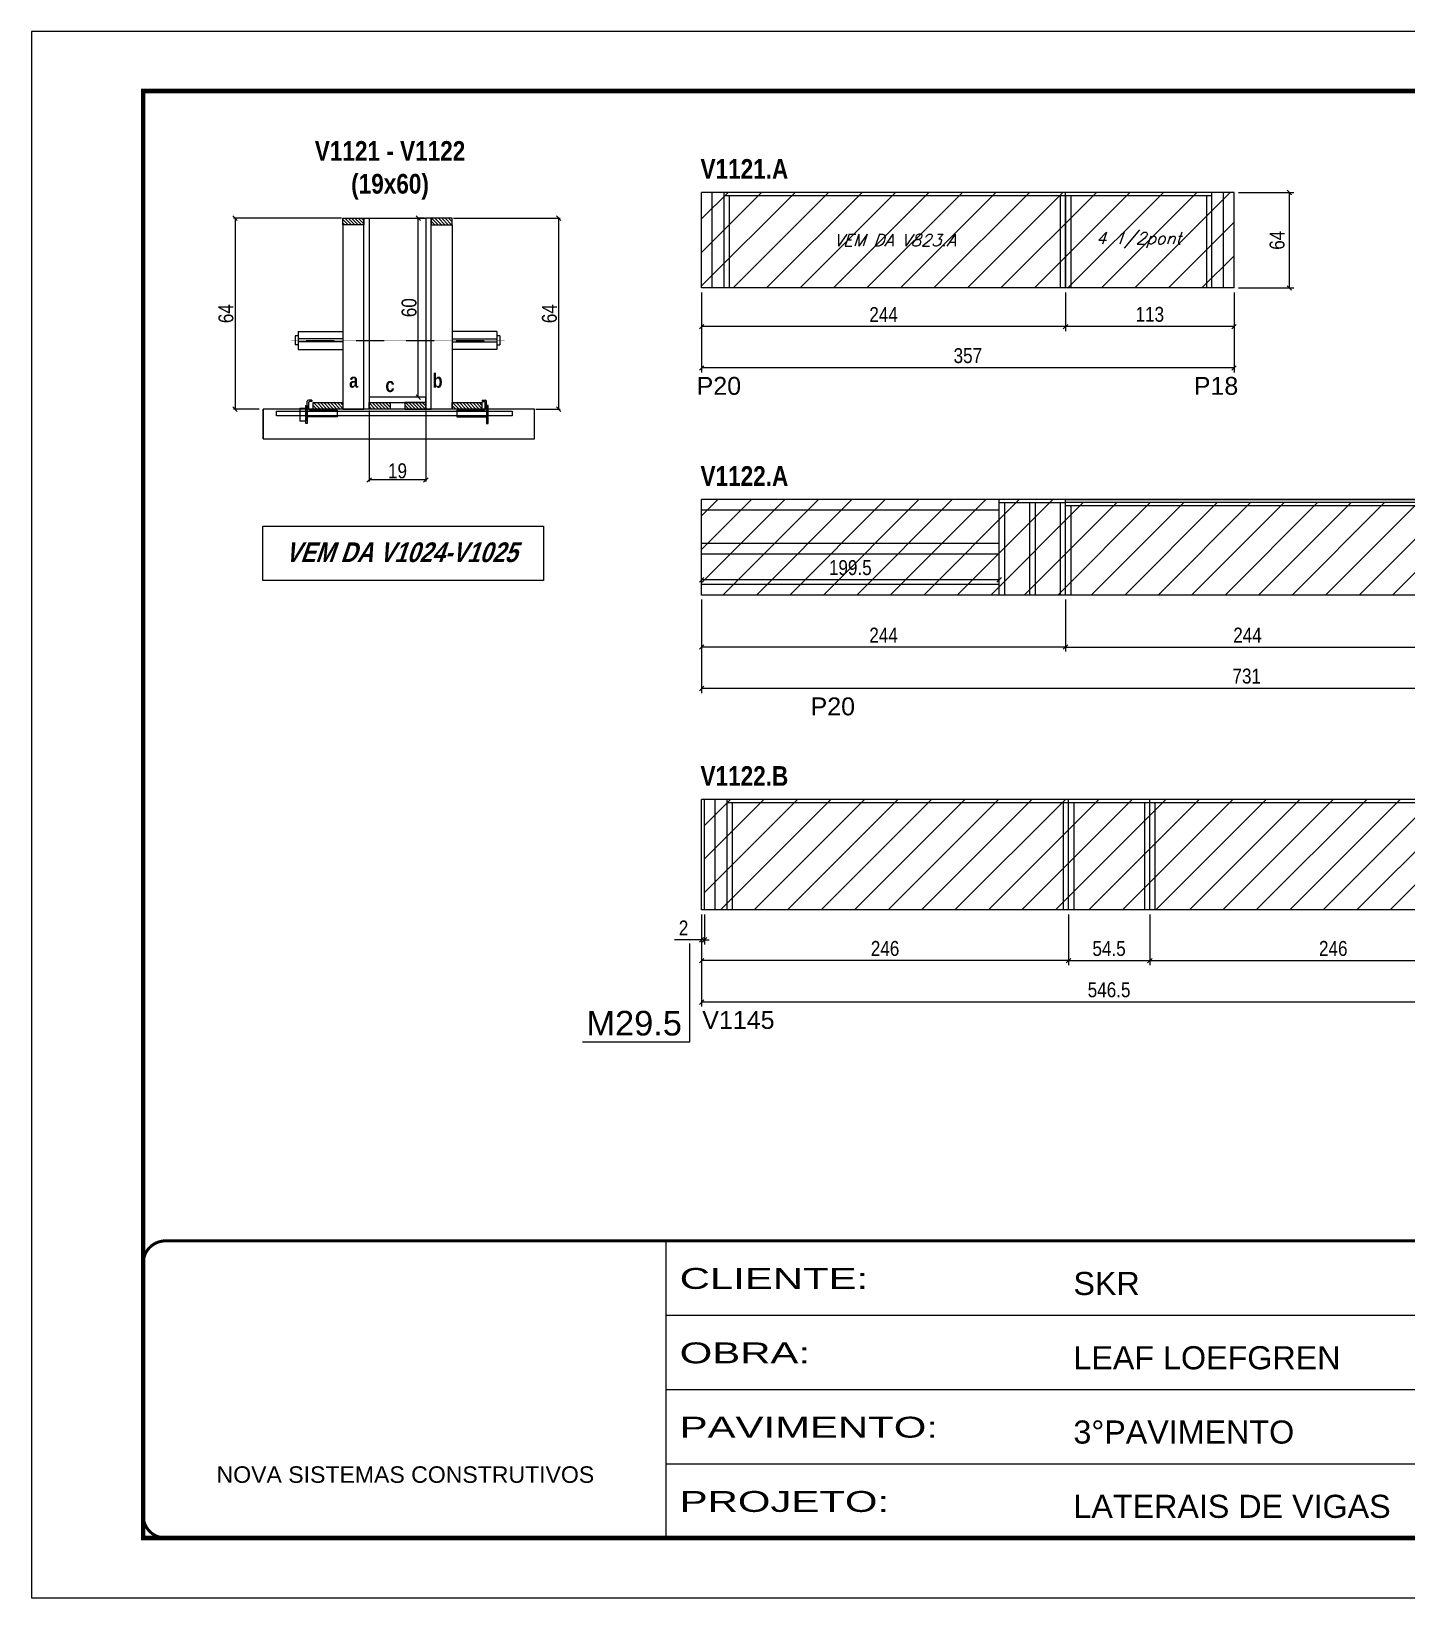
# Model space of a CAD drawing. Extents: x 3309 to 9563, y -2522 to 14608.
# Drawn here: x 6493 to 7415, y 8964 to 10014 of the extents above; entities that cross this region are included whole.
import ezdxf

# ---------------------------------------------------------------- set-up
doc = ezdxf.new("R2010")
doc.units = 0
for name, pattern in [('CONTINUO', [0]), ('DASHED', [0.75, 0.5, -0.25]), ('HIDDEN', [0.375, 0.25, -0.125])]:
    doc.linetypes.add(name, pattern=pattern)
for name, color, linetype in [('5', 5, 'Continuous'), ('barrote', 251, 'Continuous'), ('COTA', 241, 'Continuous'), ('detalhes', 4, 'Continuous'), ('NOMENCLATURA', 7, 'Continuous'), ('Painéis', 200, 'Continuous'), ('presilha', 1, 'Continuous'), ('SARR_2.2x10', 60, 'Continuous'), ('SARR_2.2x7', 40, 'Continuous'), ('SARR_3.5x7', 81, 'Continuous'), ('TENSOR', 3, 'Continuous'), ('texto', 7, 'Continuous')]:
    doc.layers.add(name, color=color, linetype=linetype)
for name, color, linetype, lineweight in [('CONCRETO', 251, 'Continuous', 25), ('Folhas', 255, 'Continuous', 9), ('Hachura', 251, 'Continuous', 9), ('SARRAFO DE PRESSAO', 251, 'DASHED', 9), ('SCO-___-LAJ', 2, 'Continuous', 0)]:
    doc.layers.add(name, color=color, linetype=linetype, lineweight=lineweight)
doc.styles.add('ARIAL', font='arial.ttf')
doc.styles.add('COTA TECNICA', font='techl___.ttf', dxfattribs={"height": 10})
doc.styles.add('COTA TECNICA 2X', font='techl___.ttf', dxfattribs={"height": 10})
doc.styles.add('Romans', font='romans.shx')
doc.styles.get("Standard").update_dxf_attribs({"font": 'arial.ttf'})
doc.styles.add('TECNICA', font='techb___.ttf', dxfattribs={"height": 10})
doc.styles.add('Tecnologia', font='')
doc.styles.get('Tecnologia').set_extended_font_data('Forgotten Futurist')
doc.dimstyles.new('PAINEL', dxfattribs={"dimtxt": 10, "dimasz": 3, "dimexe": 3, "dimexo": 3, "dimgap": 3, "dimtad": 1, "dimdec": 1, "dimzin": 12, "dimdsep": 46, "dimtxsty": 'COTA TECNICA', "dimblk1": 'OBLIQUE', "dimblk2": 'OBLIQUE', "dimsah": 1, "dimcen": 0.9, "dimclrd": 4, "dimclre": 4, "dimclrt": 240, "dimadec": 1, "dimazin": 3, "dimtfac": 1, "dimtdec": 1, "dimtmove": 0, "dimatfit": 3, "dimfxl": 1, "dimtolj": 1, "dimtzin": 12, "dimarcsym": 0})
doc.dimstyles.new('SECAO', dxfattribs={"dimscale": 0.333333, "dimtxt": 5, "dimasz": 9, "dimexe": 3, "dimexo": 3, "dimgap": 3, "dimtad": 1, "dimdec": 1, "dimlfac": 0.5, "dimzin": 12, "dimdsep": 46, "dimtxsty": 'COTA TECNICA 2X', "dimblk1": 'OBLIQUE', "dimblk2": 'OBLIQUE', "dimsah": 1, "dimcen": 0.9, "dimclrd": 4, "dimclre": 4, "dimclrt": 240, "dimadec": 1, "dimazin": 3, "dimtfac": 1, "dimtdec": 1, "dimtmove": 0, "dimatfit": 3, "dimfxl": 1, "dimtolj": 1, "dimtzin": 12, "dimarcsym": 0})
pattern_1 = [(135, (39954.9267, -113751.8887), (-1.122532015, -1.122532015), [])]

# ---------------------------------------------------------------- blocks, each defined once
blk = doc.blocks.new('9999999999')
at = {"color": 30, "linetype": 'CONTINUO'}
for p, q in [((98564.6, 34230.2), (98564.6, 34429.4)), ((98564.6, 34379.6), (99584, 34379.6)), ((98564.6, 34329.8), (99488, 34329.8)), ((98564.6, 34280), (99488, 34280))]:
    blk.add_line(p, q, dxfattribs=at)
at = {"color": 30, "linetype": 'CONTINUO', "const_width": 2}
blk.add_lwpolyline([(99584, 34230.2), (99584, 34414.4, 0.414214), (99569, 34429.4), (98229, 34429.4, 0.414214), (98214, 34414.4), (98214, 34245.2, 0.414214), (98229, 34230.2), (99584, 34230.2)], format="xyb", dxfattribs=at)
at = {"layer": 'Folhas'}
blk.add_lwpolyline([(98139, 34190.2), (99624, 34190.2), (99624, 35240.2), (98139, 35240.2)], close=True, dxfattribs=at)
at = {"layer": 'Folhas', "color": 30, "const_width": 3}
blk.add_lwpolyline([(98214, 34230.2), (99584, 34230.2), (99584, 35200.2), (98214, 35200.2)], close=True, dxfattribs=at)
at = {"color": 7, "linetype": 'Continuous', "ltscale": 5, "style": 'ARIAL'}
for s, height, p in [('SKR', 15.48, (98837.7, 34393.1)), ('LEAF LOEFGREN', 15.483, (98837.7, 34343.3)), ('3°PAVIMENTO', 15.483, (98837.7, 34293.5)), ('NOVA SISTEMAS CONSTRUTIVOS', 11.059, (98263.2, 34267.2)), ('LATERAIS DE VIGAS', 15.483, (98837.7, 34243.7))]:
    blk.add_text(s, height=height, dxfattribs=at).set_placement(p)
at = {"layer": 'Folhas', "color": 7, "style": 'Tecnologia', "width": 1.5}
for s, p in [('CLIENTE:', (98573.7, 34397.2)), ('OBRA:', (98573.7, 34347.3)), ('PAVIMENTO:', (98573.7, 34297.5)), ('PROJETO:', (98573.7, 34247.7))]:
    blk.add_text(s, height=14, dxfattribs=at).set_placement(p)
blk = doc.blocks.new('_Oblique')
at = {"color": 0, "linetype": 'ByBlock', "lineweight": -2}
blk.add_line((-0.5, -0.5), (0.5, 0.5), dxfattribs=at)
blk = doc.blocks.new('*D617')
at = {"layer": 'COTA', "color": 4, "lineweight": -2, "transparency": 16777216}
for p, q in [((6719.4, 9759.3), (6719.4, 9711.8)), ((6757.4, 9759.3), (6757.4, 9711.8)), ((6757.4, 9712.8), (6719.4, 9712.8))]:
    blk.add_line(p, q, dxfattribs=at)
at = {"layer": 'Defpoints', "color": 0, "transparency": 16777216}
for p in [(6719.4, 9760.3), (6757.4, 9760.3), (6719.4, 9712.8)]:
    blk.add_point(p, dxfattribs=at)
at = {"layer": 'COTA', "color": 4, "lineweight": -2, "transparency": 16777216, "xscale": 3, "yscale": 3, "zscale": 3, "rotation": 180}
blk.add_blockref('_Oblique', (6719.4, 9712.8), dxfattribs=at)
at = {"layer": 'COTA', "color": 4, "lineweight": -2, "transparency": 16777216, "xscale": 3, "yscale": 3, "zscale": 3}
blk.add_blockref('_Oblique', (6757.4, 9712.8), dxfattribs=at)
at = {"layer": 'COTA', "color": 240, "transparency": 16777216, "insert": (6738.4, 9718.9), "char_height": 10, "attachment_point": 5, "style": 'COTA TECNICA 2X'}
blk.add_mtext('\\A1;19', dxfattribs=at)
blk = doc.blocks.new('PRESILHA METÁLICA 1')
at = {"layer": 'presilha'}
for p, q in [((7.5, 10.6), (7.5, 19.9)), ((12, 21), (8.6, 21)), ((9, 11.6), (9, 18.9)), ((12, 19.5), (9.6, 19.5)), ((12, 21), (12, 19.5)), ((0, 13), (6, 13)), ((0, 13), (0, 0)), ((6, 0), (0, 0)), ((6, 15.5), (7.5, 15.5)), ((6, -2.5), (6, 15.5)), ((6, 13), (6, 0)), ((7.5, 15.5), (7.5, -2.5)), ((37.5, 4.1), (7.5, 4.1)), ((37.5, 11), (9.6, 11)), ((37.5, 11), (37.5, 4.1)), ((7.5, -2.5), (6, -2.5))]:
    blk.add_line(p, q, dxfattribs=at)
for centre, radius, start, end in [((8.6, 19.9), 1.14, 90, 180), ((9.6, 18.9), 0.57, 90, 180), ((9.6, 11.6), 0.57, 180, 270)]:
    blk.add_arc(centre, radius, start, end, dxfattribs=at)
blk = doc.blocks.new('PRESILHA METÁLICA 2')
at = {"layer": 'presilha'}
for p, q in [((-5.2, 23.5), (-5.2, 22)), ((-5.2, 23.5), (-1.9, 23.5)), ((-5.2, 22), (-2.8, 22)), ((-2.2, 14.1), (-2.2, 21.4)), ((0.8, 18), (-0.8, 18)), ((-0.8, 18), (-0.8, 0)), ((-0.8, 14.6), (-0.8, 22.4)), ((0.8, 0), (0.8, 18)), ((-30.8, 13.5), (-30.8, 6.6)), ((-30.8, 13.5), (-2.8, 13.5)), ((-30.8, 6.6), (-0.8, 6.6)), ((-0.8, 0), (0.8, 0))]:
    blk.add_line(p, q, dxfattribs=at)
for centre, radius, start, end in [((-2.8, 21.4), 0.57, 0, 90), ((-1.9, 22.4), 1.14, 0, 90), ((-2.8, 14.1), 0.57, 270, 0)]:
    blk.add_arc(centre, radius, start, end, dxfattribs=at)
blk = doc.blocks.new('*D618')
at = {"layer": 'COTA', "color": 4, "lineweight": -2, "transparency": 16777216}
for p, q in [((6776, 9888.3), (6847.4, 9888.3)), ((6846.4, 9888.3), (6846.4, 9760.3)), ((6831.2, 9760.3), (6847.4, 9760.3))]:
    blk.add_line(p, q, dxfattribs=at)
at = {"layer": 'Defpoints', "color": 0, "transparency": 16777216}
for p in [(6775, 9888.3), (6830.2, 9760.3), (6846.4, 9760.3)]:
    blk.add_point(p, dxfattribs=at)
at = {"layer": 'COTA', "color": 4, "lineweight": -2, "transparency": 16777216, "xscale": 3, "yscale": 3, "zscale": 3}
for p, rotation in [((6846.4, 9888.3), 90), ((6846.4, 9760.3), 270)]:
    blk.add_blockref('_Oblique', p, dxfattribs=dict(at, rotation=rotation))
at = {"layer": 'COTA', "color": 240, "transparency": 16777216, "insert": (6840.3, 9824.3), "char_height": 10, "attachment_point": 5, "rotation": 90, "style": 'COTA TECNICA 2X'}
blk.add_mtext('\\A1;64', dxfattribs=at)
blk = doc.blocks.new('*D619')
at = {"layer": 'COTA', "color": 4, "lineweight": -2, "transparency": 16777216}
for p, q in [((6700.8, 9888.3), (6628.5, 9888.3)), ((6629.5, 9888.3), (6629.5, 9760.3)), ((6645.6, 9760.3), (6628.5, 9760.3))]:
    blk.add_line(p, q, dxfattribs=at)
at = {"layer": 'Defpoints', "color": 0, "transparency": 16777216}
for p in [(6701.8, 9888.3), (6629.5, 9760.3), (6646.6, 9760.3)]:
    blk.add_point(p, dxfattribs=at)
at = {"layer": 'COTA', "color": 4, "lineweight": -2, "transparency": 16777216, "xscale": 3, "yscale": 3, "zscale": 3}
for p, rotation in [((6629.5, 9888.3), 90), ((6629.5, 9760.3), 270)]:
    blk.add_blockref('_Oblique', p, dxfattribs=dict(at, rotation=rotation))
at = {"layer": 'COTA', "color": 240, "transparency": 16777216, "insert": (6623.4, 9824.3), "char_height": 10, "attachment_point": 5, "rotation": 90, "style": 'COTA TECNICA 2X'}
blk.add_mtext('\\A1;64', dxfattribs=at)
blk = doc.blocks.new('*D620')
at = {"layer": 'COTA', "color": 4, "lineweight": -2, "transparency": 16777216}
for p, q in [((6756.4, 9888.3), (6751.3, 9888.3)), ((6752.3, 9768.3), (6752.3, 9888.3)), ((6756.4, 9768.3), (6751.3, 9768.3))]:
    blk.add_line(p, q, dxfattribs=at)
at = {"layer": 'Defpoints', "color": 0, "transparency": 16777216}
for p in [(6752.3, 9888.3), (6757.4, 9888.3), (6757.4, 9768.3)]:
    blk.add_point(p, dxfattribs=at)
at = {"layer": 'COTA', "color": 4, "lineweight": -2, "transparency": 16777216, "xscale": 3, "yscale": 3, "zscale": 3}
for p, rotation in [((6752.3, 9888.3), 90), ((6752.3, 9768.3), 270)]:
    blk.add_blockref('_Oblique', p, dxfattribs=dict(at, rotation=rotation))
at = {"layer": 'COTA', "color": 240, "transparency": 16777216, "insert": (6746.2, 9828.3), "char_height": 10, "attachment_point": 5, "rotation": 90, "style": 'COTA TECNICA 2X'}
blk.add_mtext('\\A1;60', dxfattribs=at)
blk = doc.blocks.new('*D613')
at = {"layer": 'COTA', "color": 4, "linetype": 'ByBlock', "lineweight": -2, "transparency": 16777216}
for p, q in [((7186.3, 9838.5), (7186.3, 9812.6)), ((7299.3, 9838.5), (7299.3, 9812.6)), ((7299.3, 9815.6), (7186.3, 9815.6))]:
    blk.add_line(p, q, dxfattribs=at)
at = {"layer": 'Defpoints', "color": 0, "linetype": 'ByBlock', "transparency": 16777216}
for p in [(7186.3, 9841.5), (7299.3, 9841.5), (7186.3, 9815.6)]:
    blk.add_point(p, dxfattribs=at)
at = {"layer": 'COTA', "color": 4, "linetype": 'ByBlock', "lineweight": -2, "transparency": 16777216, "xscale": 3, "yscale": 3, "zscale": 3, "rotation": 180}
blk.add_blockref('_Oblique', (7186.3, 9815.6), dxfattribs=at)
at = {"layer": 'COTA', "color": 4, "linetype": 'ByBlock', "lineweight": -2, "transparency": 16777216, "xscale": 3, "yscale": 3, "zscale": 3}
blk.add_blockref('_Oblique', (7299.3, 9815.6), dxfattribs=at)
at = {"layer": 'COTA', "color": 240, "linetype": 'ByBlock', "transparency": 16777216, "insert": (7242.8, 9823.8), "char_height": 10, "attachment_point": 5, "style": 'COTA TECNICA'}
blk.add_mtext('\\A1;113', dxfattribs=at)
blk = doc.blocks.new('*D614')
at = {"layer": 'COTA', "color": 4, "linetype": 'ByBlock', "lineweight": -2, "transparency": 16777216}
for p, q in [((6942.3, 9838.5), (6942.3, 9812.6)), ((7186.3, 9838.5), (7186.3, 9812.6)), ((7186.3, 9815.6), (6942.3, 9815.6))]:
    blk.add_line(p, q, dxfattribs=at)
at = {"layer": 'Defpoints', "color": 0, "linetype": 'ByBlock', "transparency": 16777216}
for p in [(6942.3, 9841.5), (7186.3, 9841.5), (6942.3, 9815.6)]:
    blk.add_point(p, dxfattribs=at)
at = {"layer": 'COTA', "color": 4, "linetype": 'ByBlock', "lineweight": -2, "transparency": 16777216, "xscale": 3, "yscale": 3, "zscale": 3, "rotation": 180}
blk.add_blockref('_Oblique', (6942.3, 9815.6), dxfattribs=at)
at = {"layer": 'COTA', "color": 4, "linetype": 'ByBlock', "lineweight": -2, "transparency": 16777216, "xscale": 3, "yscale": 3, "zscale": 3}
blk.add_blockref('_Oblique', (7186.3, 9815.6), dxfattribs=at)
at = {"layer": 'COTA', "color": 240, "linetype": 'ByBlock', "transparency": 16777216, "insert": (7064.3, 9823.7), "char_height": 10, "attachment_point": 5, "style": 'COTA TECNICA'}
blk.add_mtext('\\A1;244', dxfattribs=at)
blk = doc.blocks.new('*D621')
at = {"layer": 'COTA', "color": 4, "linetype": 'ByBlock', "lineweight": -2, "transparency": 16777216}
for p, q in [((6942.3, 9838.5), (6942.3, 9784.9)), ((7299.3, 9838.5), (7299.3, 9784.9)), ((7299.3, 9787.9), (6942.3, 9787.9))]:
    blk.add_line(p, q, dxfattribs=at)
at = {"layer": 'Defpoints', "color": 0, "linetype": 'ByBlock', "transparency": 16777216}
for p in [(6942.3, 9841.5), (7299.3, 9841.5), (6942.3, 9787.9)]:
    blk.add_point(p, dxfattribs=at)
at = {"layer": 'COTA', "color": 4, "linetype": 'ByBlock', "lineweight": -2, "transparency": 16777216, "xscale": 3, "yscale": 3, "zscale": 3, "rotation": 180}
blk.add_blockref('_Oblique', (6942.3, 9787.9), dxfattribs=at)
at = {"layer": 'COTA', "color": 4, "linetype": 'ByBlock', "lineweight": -2, "transparency": 16777216, "xscale": 3, "yscale": 3, "zscale": 3}
blk.add_blockref('_Oblique', (7299.3, 9787.9), dxfattribs=at)
at = {"layer": 'COTA', "color": 240, "linetype": 'ByBlock', "transparency": 16777216, "insert": (7120.8, 9796.1), "char_height": 10, "attachment_point": 5, "style": 'COTA TECNICA'}
blk.add_mtext('\\A1;357', dxfattribs=at)
blk = doc.blocks.new('*D622')
at = {"layer": 'COTA', "color": 4, "lineweight": -2, "transparency": 16777216}
for p, q in [((7302.3, 9905.5), (7339.3, 9905.5)), ((7336.3, 9905.5), (7336.3, 9841.5)), ((7302.3, 9841.5), (7339.3, 9841.5))]:
    blk.add_line(p, q, dxfattribs=at)
at = {"layer": 'Defpoints', "color": 0, "transparency": 16777216}
for p in [(7299.3, 9905.5, 0), (7299.3, 9841.5, 0), (7336.3, 9841.5)]:
    blk.add_point(p, dxfattribs=at)
at = {"layer": 'COTA', "color": 4, "lineweight": -2, "transparency": 16777216, "xscale": 3, "yscale": 3, "zscale": 3}
for p, rotation in [((7336.3, 9905.5), 90), ((7336.3, 9841.5), 270)]:
    blk.add_blockref('_Oblique', p, dxfattribs=dict(at, rotation=rotation))
at = {"layer": 'COTA', "color": 240, "transparency": 16777216, "insert": (7328.2, 9873.5), "char_height": 10, "attachment_point": 5, "rotation": 90, "style": 'COTA TECNICA'}
blk.add_mtext('\\A1;64', dxfattribs=at)
blk = doc.blocks.new('*D625')
at = {"layer": 'COTA', "color": 4, "linetype": 'ByBlock', "lineweight": -2, "transparency": 16777216}
for p, q in [((6942.3, 9632.7), (6942.3, 9597.8)), ((7186.3, 9632.7), (7186.3, 9597.8)), ((7186.3, 9600.8), (6942.3, 9600.8))]:
    blk.add_line(p, q, dxfattribs=at)
at = {"layer": 'Defpoints', "color": 0, "linetype": 'ByBlock', "transparency": 16777216}
for p in [(6942.3, 9635.7), (7186.3, 9635.7), (6942.3, 9600.8)]:
    blk.add_point(p, dxfattribs=at)
at = {"layer": 'COTA', "color": 4, "linetype": 'ByBlock', "lineweight": -2, "transparency": 16777216, "xscale": 3, "yscale": 3, "zscale": 3, "rotation": 180}
blk.add_blockref('_Oblique', (6942.3, 9600.8), dxfattribs=at)
at = {"layer": 'COTA', "color": 4, "linetype": 'ByBlock', "lineweight": -2, "transparency": 16777216, "xscale": 3, "yscale": 3, "zscale": 3}
blk.add_blockref('_Oblique', (7186.3, 9600.8), dxfattribs=at)
at = {"layer": 'COTA', "color": 240, "linetype": 'ByBlock', "transparency": 16777216, "insert": (7064.3, 9608.8), "char_height": 10, "attachment_point": 5, "style": 'COTA TECNICA'}
blk.add_mtext('\\A1;244', dxfattribs=at)
blk = doc.blocks.new('*D630')
at = {"layer": 'COTA', "color": 4, "linetype": 'ByBlock', "lineweight": -2, "transparency": 16777216}
for p, q in [((6942.3, 9632.7), (6942.3, 9570)), ((7673.3, 9632.7), (7673.3, 9570)), ((7673.3, 9573), (6942.3, 9573))]:
    blk.add_line(p, q, dxfattribs=at)
at = {"layer": 'Defpoints', "color": 0, "linetype": 'ByBlock', "transparency": 16777216}
for p in [(6942.3, 9635.7), (7673.3, 9635.7), (6942.3, 9573)]:
    blk.add_point(p, dxfattribs=at)
at = {"layer": 'COTA', "color": 4, "linetype": 'ByBlock', "lineweight": -2, "transparency": 16777216, "xscale": 3, "yscale": 3, "zscale": 3, "rotation": 180}
blk.add_blockref('_Oblique', (6942.3, 9573), dxfattribs=at)
at = {"layer": 'COTA', "color": 4, "linetype": 'ByBlock', "lineweight": -2, "transparency": 16777216, "xscale": 3, "yscale": 3, "zscale": 3}
blk.add_blockref('_Oblique', (7673.3, 9573), dxfattribs=at)
at = {"layer": 'COTA', "color": 240, "linetype": 'ByBlock', "transparency": 16777216, "insert": (7307.8, 9581.3), "char_height": 10, "attachment_point": 5, "style": 'COTA TECNICA'}
blk.add_mtext('\\A1;731', dxfattribs=at)
blk = doc.blocks.new('*D626')
at = {"layer": 'COTA', "color": 4, "lineweight": -2, "transparency": 16777216}
for p, q in [((7186.3, 9632.7), (7186.3, 9597.8)), ((7430.3, 9632.7), (7430.3, 9597.8)), ((7186.3, 9600.8), (7430.3, 9600.8))]:
    blk.add_line(p, q, dxfattribs=at)
at = {"layer": 'Defpoints', "color": 0, "transparency": 16777216}
for p in [(7186.3, 9635.7, 0), (7430.3, 9635.7, 0), (7430.3, 9600.8)]:
    blk.add_point(p, dxfattribs=at)
at = {"layer": 'COTA', "color": 4, "lineweight": -2, "transparency": 16777216, "xscale": 3, "yscale": 3, "zscale": 3, "rotation": 180}
blk.add_blockref('_Oblique', (7186.3, 9600.8), dxfattribs=at)
at = {"layer": 'COTA', "color": 4, "lineweight": -2, "transparency": 16777216, "xscale": 3, "yscale": 3, "zscale": 3}
blk.add_blockref('_Oblique', (7430.3, 9600.8), dxfattribs=at)
at = {"layer": 'COTA', "color": 240, "transparency": 16777216, "insert": (7308.3, 9608.8), "char_height": 10, "attachment_point": 5, "style": 'COTA TECNICA'}
blk.add_mtext('\\A1;244', dxfattribs=at)
blk = doc.blocks.new('*D627')
at = {"layer": 'COTA', "color": 4, "linetype": 'ByBlock', "lineweight": -2, "transparency": 16777216}
for p, q in [((6942.3, 9421.6), (6942.3, 9387.6)), ((7188.3, 9421.6), (7188.3, 9387.6)), ((7188.3, 9390.6), (6942.3, 9390.6))]:
    blk.add_line(p, q, dxfattribs=at)
at = {"layer": 'Defpoints', "color": 0, "linetype": 'ByBlock', "transparency": 16777216}
for p in [(6942.3, 9424.6), (7188.3, 9424.6), (6942.3, 9390.6)]:
    blk.add_point(p, dxfattribs=at)
at = {"layer": 'COTA', "color": 4, "linetype": 'ByBlock', "lineweight": -2, "transparency": 16777216, "xscale": 3, "yscale": 3, "zscale": 3, "rotation": 180}
blk.add_blockref('_Oblique', (6942.3, 9390.6), dxfattribs=at)
at = {"layer": 'COTA', "color": 4, "linetype": 'ByBlock', "lineweight": -2, "transparency": 16777216, "xscale": 3, "yscale": 3, "zscale": 3}
blk.add_blockref('_Oblique', (7188.3, 9390.6), dxfattribs=at)
at = {"layer": 'COTA', "color": 240, "linetype": 'ByBlock', "transparency": 16777216, "insert": (7065.3, 9398.7), "char_height": 10, "attachment_point": 5, "style": 'COTA TECNICA'}
blk.add_mtext('\\A1;246', dxfattribs=at)
blk = doc.blocks.new('*D632')
at = {"layer": 'COTA', "color": 4, "linetype": 'ByBlock', "lineweight": -2, "transparency": 16777216}
for p, q in [((6942.3, 9421.6), (6942.3, 9359.8)), ((7488.8, 9421.6), (7488.8, 9359.8)), ((7488.8, 9362.8), (6942.3, 9362.8))]:
    blk.add_line(p, q, dxfattribs=at)
at = {"layer": 'Defpoints', "color": 0, "linetype": 'ByBlock', "transparency": 16777216}
for p in [(6942.3, 9424.6), (7488.8, 9424.6), (6942.3, 9362.8)]:
    blk.add_point(p, dxfattribs=at)
at = {"layer": 'COTA', "color": 4, "linetype": 'ByBlock', "lineweight": -2, "transparency": 16777216, "xscale": 3, "yscale": 3, "zscale": 3, "rotation": 180}
blk.add_blockref('_Oblique', (6942.3, 9362.8), dxfattribs=at)
at = {"layer": 'COTA', "color": 4, "linetype": 'ByBlock', "lineweight": -2, "transparency": 16777216, "xscale": 3, "yscale": 3, "zscale": 3}
blk.add_blockref('_Oblique', (7488.8, 9362.8), dxfattribs=at)
at = {"layer": 'COTA', "color": 240, "linetype": 'ByBlock', "transparency": 16777216, "insert": (7215.5, 9371), "char_height": 10, "attachment_point": 5, "style": 'COTA TECNICA'}
blk.add_mtext('\\A1;546.5', dxfattribs=at)
blk = doc.blocks.new('*D628')
at = {"layer": 'COTA', "color": 4, "lineweight": -2, "transparency": 16777216}
for p, q in [((7188.3, 9421.6), (7188.3, 9387.6)), ((7242.8, 9421.6), (7242.8, 9387.6)), ((7188.3, 9390.6), (7242.8, 9390.6))]:
    blk.add_line(p, q, dxfattribs=at)
at = {"layer": 'Defpoints', "color": 0, "transparency": 16777216}
for p in [(7188.3, 9424.6, 0), (7242.8, 9424.6, 0), (7242.8, 9390.6)]:
    blk.add_point(p, dxfattribs=at)
at = {"layer": 'COTA', "color": 4, "lineweight": -2, "transparency": 16777216, "xscale": 3, "yscale": 3, "zscale": 3, "rotation": 180}
blk.add_blockref('_Oblique', (7188.3, 9390.6), dxfattribs=at)
at = {"layer": 'COTA', "color": 4, "lineweight": -2, "transparency": 16777216, "xscale": 3, "yscale": 3, "zscale": 3}
blk.add_blockref('_Oblique', (7242.8, 9390.6), dxfattribs=at)
at = {"layer": 'COTA', "color": 240, "transparency": 16777216, "insert": (7215.5, 9398.7), "char_height": 10, "attachment_point": 5, "style": 'COTA TECNICA'}
blk.add_mtext('\\A1;54.5', dxfattribs=at)
blk = doc.blocks.new('*D634')
at = {"layer": 'COTA', "color": 4, "lineweight": -2, "transparency": 16777216}
for p, q in [((7242.8, 9421.6), (7242.8, 9387.6)), ((7488.8, 9421.6), (7488.8, 9387.6)), ((7242.8, 9390.6), (7488.8, 9390.6))]:
    blk.add_line(p, q, dxfattribs=at)
at = {"layer": 'Defpoints', "color": 0, "transparency": 16777216}
for p in [(7242.8, 9424.6, 0), (7488.8, 9424.6, 0), (7488.8, 9390.6)]:
    blk.add_point(p, dxfattribs=at)
at = {"layer": 'COTA', "color": 4, "lineweight": -2, "transparency": 16777216, "xscale": 3, "yscale": 3, "zscale": 3, "rotation": 180}
blk.add_blockref('_Oblique', (7242.8, 9390.6), dxfattribs=at)
at = {"layer": 'COTA', "color": 4, "lineweight": -2, "transparency": 16777216, "xscale": 3, "yscale": 3, "zscale": 3}
blk.add_blockref('_Oblique', (7488.8, 9390.6), dxfattribs=at)
at = {"layer": 'COTA', "color": 240, "transparency": 16777216, "insert": (7365.8, 9398.7), "char_height": 10, "attachment_point": 5, "style": 'COTA TECNICA'}
blk.add_mtext('\\A1;246', dxfattribs=at)
blk = doc.blocks.new('*D635')
at = {"layer": 'COTA', "color": 4, "lineweight": -2, "transparency": 16777216}
for p, q in [((6942.3, 9421.6), (6942.3, 9401.5)), ((6944.3, 9421.6), (6944.3, 9401.5)), ((6942.3, 9404.5), (6924.2, 9404.5)), ((6944.3, 9404.5), (6942.3, 9404.5)), ((6944.3, 9404.5), (6947.3, 9404.5))]:
    blk.add_line(p, q, dxfattribs=at)
at = {"layer": 'Defpoints', "color": 0, "transparency": 16777216}
for p in [(6942.3, 9424.6, 0), (6944.3, 9424.6, 0), (6942.3, 9404.5)]:
    blk.add_point(p, dxfattribs=at)
at = {"layer": 'COTA', "color": 4, "lineweight": -2, "transparency": 16777216, "xscale": 3, "yscale": 3, "zscale": 3}
blk.add_blockref('_Oblique', (6942.3, 9404.5), dxfattribs=at)
at = {"layer": 'COTA', "color": 4, "lineweight": -2, "transparency": 16777216, "xscale": 3, "yscale": 3, "zscale": 3, "rotation": 180}
blk.add_blockref('_Oblique', (6944.3, 9404.5), dxfattribs=at)
at = {"layer": 'COTA', "color": 240, "transparency": 16777216, "insert": (6930.2, 9412.5), "char_height": 10, "attachment_point": 5, "style": 'COTA TECNICA'}
blk.add_mtext('\\A1;2', dxfattribs=at)
blk = doc.blocks.new('*D636')
at = {"layer": 'COTA', "color": 4, "lineweight": -2, "transparency": 16777216}
for p, q in [((6942.3, 9645.7), (6942.3, 9648.9)), ((7141.8, 9645.9), (6942.3, 9645.9)), ((7141.8, 9645.7), (7141.8, 9648.9))]:
    blk.add_line(p, q, dxfattribs=at)
at = {"layer": 'Defpoints', "color": 0, "transparency": 16777216}
for p in [(6942.3, 9645.9), (6942.3, 9642.7), (7141.8, 9642.7)]:
    blk.add_point(p, dxfattribs=at)
at = {"layer": 'COTA', "color": 4, "lineweight": -2, "transparency": 16777216, "xscale": 3, "yscale": 3, "zscale": 3, "rotation": 180}
blk.add_blockref('_Oblique', (6942.3, 9645.9), dxfattribs=at)
at = {"layer": 'COTA', "color": 4, "lineweight": -2, "transparency": 16777216, "xscale": 3, "yscale": 3, "zscale": 3}
blk.add_blockref('_Oblique', (7141.8, 9645.9), dxfattribs=at)
at = {"layer": 'COTA', "color": 240, "transparency": 16777216, "insert": (7042, 9654), "char_height": 10, "attachment_point": 5, "style": 'COTA TECNICA'}
blk.add_mtext('\\A1;199.5', dxfattribs=at)

msp = doc.modelspace()

# ---------------------------------------------------------------- hatches: boundary and pattern name
at = {"layer": 'Hachura', "linetype": 'ByBlock'}
h = msp.add_hatch(dxfattribs=at)
h.set_pattern_fill('ANSI31', color=256, scale=5)
h.set_pattern_definition([(45, (1095.639, 0.018), (-11.22532, 11.22532), [])])
h.paths.add_polyline_path([(7186.28, 9905.53), (6942.28, 9905.53), (6942.28, 9841.53), (7186.28, 9841.53)])
h.paths.add_polyline_path([(7299.28, 9841.53), (7299.28, 9905.53), (7186.28, 9905.53), (7186.28, 9841.53)])
h = msp.add_hatch(dxfattribs=at)
h.set_pattern_fill('ANSI31', color=256, scale=5)
h.set_pattern_definition([(45, (0, -239.472), (-11.22532, 11.22532), [])])
h.paths.add_polyline_path([(6942.28, 9699.68), (6942.28, 9635.68), (7186.28, 9635.68), (7186.28, 9699.68)])
h.paths.add_polyline_path([(7186.28, 9697.68), (7186.28, 9635.68), (7430.28, 9635.68), (7430.28, 9697.68)])
h.paths.add_polyline_path([(7430.28, 9697.68), (7430.28, 9635.68), (7673.28, 9635.68), (7673.28, 9697.68)])
h = msp.add_hatch(dxfattribs=at)
h.set_pattern_fill('ANSI31', color=256, scale=5)
h.paths.add_polyline_path([(7188.28, 9498.59), (6944.28, 9498.59), (6944.28, 9424.59), (7188.28, 9424.59)])
h.paths.add_polyline_path([(7242.78, 9498.59), (7188.28, 9498.59), (7188.28, 9424.59), (7242.78, 9424.59)])
h.paths.add_polyline_path([(7486.78, 9498.59), (7242.78, 9498.59), (7242.78, 9424.59), (7486.78, 9424.59)])
at = {"layer": 'SARR_2.2x10'}
h = msp.add_hatch(dxfattribs=at)
h.set_pattern_fill('ANSI31', color=256, scale=0.5, angle=90)
h.set_pattern_definition([(135, (39875.3267, -113751.8887), (-1.122532015, -1.122532015), [])])
h.paths.add_polyline_path([(6681.79, 9764.68), (6681.79, 9760.28), (6701.79, 9760.28), (6701.79, 9764.68)])
h = msp.add_hatch(dxfattribs=at)
h.set_pattern_fill('ANSI31', color=256, scale=0.5, angle=90)
h.set_pattern_definition([(135, (39968.5267, -113751.8887), (-1.122532015, -1.122532015), [])])
h.paths.add_polyline_path([(6774.99, 9764.68), (6774.99, 9760.28), (6794.99, 9760.28), (6794.99, 9764.68)])
at = {"layer": 'SARR_2.2x7'}
h = msp.add_hatch(dxfattribs=at)
h.set_pattern_fill('ANSI31', color=256, scale=0.5, angle=90)
h.set_pattern_definition([(135, (39869.3267, -113628.2887), (-1.122532015, -1.122532015), [])])
h.paths.add_polyline_path([(6715.79, 9888.28), (6715.79, 9883.88), (6701.79, 9883.88), (6701.79, 9888.28)])
h = msp.add_hatch(dxfattribs=at)
h.set_pattern_fill('ANSI31', color=256, scale=0.5, angle=90)
h.set_pattern_definition([(135, (39889.3267, -113628.2887), (-1.122532015, -1.122532015), [])])
h.paths.add_polyline_path([(6760.99, 9888.28), (6760.99, 9883.88), (6774.99, 9883.88), (6774.99, 9888.28)])
h = msp.add_hatch(dxfattribs=at)
h.set_pattern_fill('ANSI31', color=256, scale=0.5, angle=90)
h.set_pattern_definition(pattern_1)
h.paths.add_polyline_path([(6733.39, 9760.28), (6733.39, 9764.68), (6719.39, 9764.68), (6719.39, 9760.28)])
h = msp.add_hatch(dxfattribs=at)
h.set_pattern_fill('ANSI31', color=256, scale=0.5, angle=90)
h.set_pattern_definition(pattern_1)
h.paths.add_polyline_path([(6743.39, 9764.68), (6743.39, 9760.28), (6757.39, 9760.28), (6757.39, 9764.68)])

# ---------------------------------------------------------------- linework, layer by layer
at = {"ltscale": 3}
for p, q in [((6669.79, 9809.37), (6669.79, 9803.37)), ((6671.79, 9809.37), (6669.79, 9809.37)), ((6671.79, 9812.37), (6671.79, 9800.37)), ((6671.79, 9812.37), (6701.79, 9812.37)), ((6701.79, 9807.37), (6671.79, 9807.37)), ((6804.99, 9812.37), (6774.99, 9812.37)), ((6774.99, 9807.37), (6804.99, 9807.37)), ((6804.99, 9812.37), (6804.99, 9800.37)), ((6806.99, 9809.37), (6804.99, 9809.37)), ((6806.99, 9809.37), (6806.99, 9803.37)), ((6671.79, 9803.37), (6669.79, 9803.37)), ((6701.79, 9805.37), (6671.79, 9805.37)), ((6671.79, 9800.37), (6701.79, 9800.37)), ((6774.99, 9805.37), (6804.99, 9805.37)), ((6804.99, 9800.37), (6774.99, 9800.37)), ((6804.99, 9803.37), (6806.99, 9803.37))]:
    msp.add_line(p, q, dxfattribs=at)
at = {"layer": 'barrote'}
msp.add_lwpolyline([(6648.33, 9740.28), (6830.25, 9740.28), (6830.25, 9760.28), (6648.33, 9760.28)], close=True, dxfattribs=at)
at = {"layer": 'CONCRETO', "linetype": 'Continuous'}
msp.add_line((6719.39, 9888.28), (6757.39, 9888.28), dxfattribs=at)
at = {"layer": 'detalhes', "color": 250}
msp.add_line((6648.33, 9740.28), (6648.33, 9760.28), dxfattribs=at)
at = {"layer": 'NOMENCLATURA', "linetype": 'Continuous'}
for p, q in [((6934.37, 9336.22, 0), (6934.37, 9402.04, 0)), ((6862.49, 9336.22, 0), (6934.37, 9336.22, 0))]:
    msp.add_line(p, q, dxfattribs=at)
at = {"layer": 'NOMENCLATURA', "elevation": 0}
msp.add_lwpolyline([(6648.07, 9681.92), (6836.23, 9681.92), (6836.23, 9645.46), (6648.07, 9645.46)], close=True, dxfattribs=at)
at = {"layer": 'Painéis', "linetype": 'ByBlock'}
for p, q in [((7299.28, 9905.53), (6942.28, 9905.53)), ((6942.28, 9841.53), (6942.28, 9905.53)), ((7186.28, 9841.53), (7186.28, 9905.53)), ((7299.28, 9841.53), (7299.28, 9905.53)), ((7299.28, 9841.53), (6942.28, 9841.53)), ((7673.28, 9699.68), (6942.28, 9699.68)), ((6942.28, 9635.68), (6942.28, 9699.68)), ((7186.28, 9635.68), (7186.28, 9699.68)), ((7673.28, 9635.68), (6942.28, 9635.68)), ((7488.78, 9498.59), (6942.28, 9498.59)), ((6942.28, 9424.59), (6942.28, 9498.59)), ((6944.28, 9424.59), (6944.28, 9498.59)), ((7188.28, 9424.59), (7188.28, 9498.59)), ((7242.78, 9424.59), (7242.78, 9498.59)), ((7488.78, 9424.59), (6942.28, 9424.59))]:
    msp.add_line(p, q, dxfattribs=at)
at = {"layer": 'Painéis', "linetype": 'Continuous'}
for points in [[(6715.79, 9760.28), (6715.79, 9888.28), (6719.39, 9888.28), (6719.39, 9760.28)], [(6760.99, 9760.28), (6760.99, 9888.28), (6757.39, 9888.28), (6757.39, 9760.28)], [(6757.39, 9768.28), (6719.39, 9768.28), (6719.39, 9764.68), (6757.39, 9764.68)]]:
    msp.add_lwpolyline(points, close=True, dxfattribs=at)
at = {"layer": 'Painéis', "linetype": 'ByBlock'}
msp.add_lwpolyline([(7673.28, 9697.68), (7186.28, 9697.68), (7186.28, 9699.68), (7673.28, 9699.68)], close=True, dxfattribs=at)
at = {"layer": 'SARR_2.2x10'}
for points in [[(6681.79, 9764.68), (6701.79, 9764.68), (6701.79, 9760.28), (6681.79, 9760.28)], [(6774.99, 9764.68), (6794.99, 9764.68), (6794.99, 9760.28), (6774.99, 9760.28)]]:
    msp.add_lwpolyline(points, close=True, dxfattribs=at)
at = {"layer": 'SARR_2.2x7', "linetype": 'Continuous'}
for p, q in [((6949.28, 9841.53), (6949.28, 9905.53)), ((7186.28, 9903.33), (6957.28, 9903.33)), ((7284.28, 9903.33), (7186.28, 9903.33)), ((7292.28, 9841.53), (7292.28, 9905.53)), ((7141.78, 9692.68), (6942.28, 9692.68)), ((7186.28, 9697.48), (7141.78, 9697.48)), ((7430.28, 9695.48), (7186.28, 9695.48)), ((7141.78, 9670.12), (6942.28, 9670.12)), ((7141.78, 9663.12), (6942.28, 9663.12)), ((7141.78, 9642.68), (6942.28, 9642.68)), ((6951.28, 9424.59), (6951.28, 9498.59)), ((7188.28, 9496.39), (6959.28, 9496.39)), ((7242.78, 9496.39), (7188.28, 9496.39)), ((7471.78, 9496.39), (7242.78, 9496.39))]:
    msp.add_line(p, q, dxfattribs=at)
at = {"layer": 'SARR_2.2x7', "elevation": 0}
for points in [[(6701.79, 9888.28), (6715.79, 9888.28), (6715.79, 9883.88), (6701.79, 9883.88)], [(6774.99, 9888.28), (6760.99, 9888.28), (6760.99, 9883.88), (6774.99, 9883.88)]]:
    msp.add_lwpolyline(points, close=True, dxfattribs=at)
at = {"layer": 'SARR_2.2x7'}
for points in [[(6719.39, 9764.68), (6733.39, 9764.68), (6733.39, 9760.28), (6719.39, 9760.28)], [(6757.39, 9764.68), (6743.39, 9764.68), (6743.39, 9760.28), (6757.39, 9760.28)]]:
    msp.add_lwpolyline(points, close=True, dxfattribs=at)
at = {"layer": 'SARR_3.5x7'}
for p, q in [((6957.28, 9905.53), (6957.28, 9841.53)), ((6960.78, 9903.33), (6960.78, 9841.53)), ((7182.78, 9903.33), (7182.78, 9841.53)), ((7186.28, 9903.33), (7186.28, 9841.53)), ((7189.78, 9903.33), (7189.78, 9841.53)), ((7280.78, 9903.33), (7280.78, 9841.53)), ((7284.28, 9905.53), (7284.28, 9841.53)), ((7141.78, 9635.68), (7141.78, 9699.68)), ((7145.28, 9697.48), (7145.28, 9635.68)), ((7162.43, 9635.68), (7162.43, 9697.48)), ((7165.93, 9697.48), (7165.93, 9635.68)), ((7182.78, 9697.48), (7182.78, 9635.68)), ((7189.78, 9695.48), (7189.78, 9635.68)), ((6959.28, 9498.59), (6959.28, 9424.59)), ((6962.78, 9496.39), (6962.78, 9424.59)), ((7184.78, 9496.39), (7184.78, 9424.59)), ((7191.78, 9496.39), (7191.78, 9424.59)), ((7239.28, 9496.39), (7239.28, 9424.59)), ((7246.28, 9496.39), (7246.28, 9424.59))]:
    msp.add_line(p, q, dxfattribs=at)
for points in [[(6715.79, 9883.88), (6701.79, 9883.88), (6701.79, 9760.28), (6715.79, 9760.28)], [(6760.99, 9883.88), (6774.99, 9883.88), (6774.99, 9760.28), (6760.99, 9760.28)]]:
    msp.add_lwpolyline(points, close=True, dxfattribs=at)
at = {"layer": 'SCO-___-LAJ', "color": 1}
msp.add_lwpolyline([(6657.34, 9758.95), (6815.17, 9758.95), (6815.17, 9755.75), (6657.34, 9755.75)], close=True, dxfattribs=at)
at = {"layer": 'TENSOR', "linetype": 'HIDDEN', "ltscale": 0.5}
msp.add_line((6666.79, 9806.37), (6810.29, 9806.37), dxfattribs=at)

# ---------------------------------------------------------------- block references
at = {"layer": 'presilha', "xscale": 0.6666666666666666, "yscale": 0.6666666666666666, "zscale": 0.6666666666666666}
for name, p in [('PRESILHA METÁLICA 1', (6672.92, 9752.31)), ('PRESILHA METÁLICA 2', (6798.67, 9750.65))]:
    msp.add_blockref(name, p, dxfattribs=at)
at = {"layer": 'SARRAFO DE PRESSAO', "color": 6, "linetype": 'ByBlock'}
msp.add_blockref('9999999999', (-91646.11, -25226.65), dxfattribs=at)

# ---------------------------------------------------------------- texts
at = {"layer": '5', "linetype": 'Continuous'}
for s, rotation, p in [('P20', 359.99996, (6938.94, 9769.9)), ('P18', 0.00004, (7272.3, 9769.9)), ('P20', 0.00004, (7015.35, 9555.03)), ('V1145', 0.00004, (6942.73, 9344.83))]:
    msp.add_text(s, height=12, rotation=rotation, dxfattribs=at).set_placement(p)
at = {"layer": 'detalhes', "style": 'TECNICA'}
for s, p in [('a', (6705.91, 9774.67)), ('c', (6730.28, 9771.75)), ('b', (6761.89, 9774.66))]:
    msp.add_text(s, height=9.6, dxfattribs=at).set_placement(p)
at = {"layer": 'NOMENCLATURA', "style": 'TECNICA'}
for s, p in [('V1121.A', (6941.56, 9914.72)), ('V1122.A', (6941.56, 9708.87)), ('V1122.B', (6941.56, 9507.78))]:
    msp.add_text(s, height=13.2, dxfattribs=at).set_placement(p)
at = {"layer": 'NOMENCLATURA', "linetype": 'Continuous'}
msp.add_text('M29.5', height=16.5, dxfattribs=at).set_placement((6865.05, 9340.42, 0))
at = {"layer": 'NOMENCLATURA', "insert": (6733.39, 9939.98), "char_height": 13.2, "attachment_point": 2, "style": 'TECNICA'}
msp.add_mtext_dynamic_manual_height_columns('V1121 - V1122\\P(19x60)', width=300.2766, gutter_width=1, heights=[0], dxfattribs=at)
at = {"layer": 'NOMENCLATURA', "insert": (6740.78, 9670.96), "char_height": 13.2, "width": 300.2766, "attachment_point": 2, "style": 'TECNICA'}
msp.add_mtext('{\\Q19;VEM DA V1024-V1025}', dxfattribs=at)
at = {"layer": 'texto', "color": 2, "char_height": 8, "attachment_point": 5, "style": 'Romans'}
for s, insert in [('{\\Q19;\\C256;VEM DA V823.A}', (7071.78, 9873.53)), ('{\\Q19;\\C256;4 1/2pont}', (7235.28, 9873.53))]:
    msp.add_mtext(s, dxfattribs=dict(at, insert=insert))

# ---------------------------------------------------------------- dimensions: what is measured, and where the dimension line sits
at = {"layer": 'COTA'}
for base, p1, p2, dimstyle, picture, middle in [((7336.27, 9841.53, 0), (7299.28, 9905.53), (7299.28, 9841.53), 'PAINEL', '*D622', (7328.17, 9873.53, 0)), ((6629.47, 9760.28, 0), (6701.79, 9888.28), (6646.57, 9760.28, 0), 'SECAO', '*D619', (6623.37, 9824.28, 0)), ((6752.31, 9888.28), (6757.39, 9768.28), (6757.39, 9888.28), 'SECAO', '*D620', (6746.21, 9828.28)), ((6846.44, 9760.28, 0), (6774.99, 9888.28), (6830.2, 9760.28, 0), 'SECAO', '*D618', (6840.33, 9824.28, 0))]:
    dim = msp.add_linear_dim(base=base, p1=p1, p2=p2, angle=90, dimstyle=dimstyle, dxfattribs=at)
    dim.commit()
    dim.dimension.update_dxf_attribs({"geometry": picture, "text_midpoint": middle})
at = {"layer": 'COTA', "linetype": 'ByBlock'}
for base, p1, p2, picture, middle in [((6942.28, 9815.62), (7186.28, 9841.53), (6942.28, 9841.53), '*D614', (7064.28, 9823.69)), ((6942.28, 9600.75), (7186.28, 9635.68), (6942.28, 9635.68), '*D625', (7064.28, 9608.82)), ((6942.28, 9390.55), (7188.28, 9424.59), (6942.28, 9424.59), '*D627', (7065.28, 9398.65))]:
    dim = msp.add_linear_dim(base=base, p1=p1, p2=p2, angle=180, dimstyle='PAINEL', override={"dimtmove": 1}, dxfattribs=at)
    dim.commit()
    dim.dimension.update_dxf_attribs({"geometry": picture, "text_midpoint": middle})
for base, p1, p2, picture, middle in [((6942.28, 9787.91), (7299.28, 9841.53), (6942.28, 9841.53), '*D621', (7120.78, 9796.13)), ((7186.28, 9815.62), (7299.28, 9841.53), (7186.28, 9841.53), '*D613', (7242.78, 9823.84)), ((6942.28, 9573.04), (7673.28, 9635.68), (6942.28, 9635.68), '*D630', (7307.78, 9581.26)), ((6942.28, 9362.84), (7488.78, 9424.59), (6942.28, 9424.59), '*D632', (7215.53, 9370.95))]:
    dim = msp.add_linear_dim(base=base, p1=p1, p2=p2, angle=180, dimstyle='PAINEL', dxfattribs=at)
    dim.commit()
    dim.dimension.update_dxf_attribs({"geometry": picture, "text_midpoint": middle})
at = {"layer": 'COTA'}
dim = msp.add_linear_dim(base=(6719.39, 9712.81), p1=(6757.39, 9760.28), p2=(6719.39, 9760.28), angle=180, dimstyle='SECAO', dxfattribs=at)
dim.commit()
dim.dimension.update_dxf_attribs({"geometry": '*D617', "text_midpoint": (6738.39, 9712.81), "dimtype": 160})
for base, p1, p2, picture, middle in [((6942.28, 9645.9), (7141.78, 9642.68), (6942.28, 9642.68), '*D636', (7042.03, 9654.04)), ((7430.28, 9600.75, 0), (7186.28, 9635.68), (7430.28, 9635.68), '*D626', (7308.28, 9608.82, 0)), ((6942.28, 9404.55, 0), (6944.28, 9424.59), (6942.28, 9424.59), '*D635', (6930.22, 9412.55, 0)), ((7242.78, 9390.55, 0), (7188.28, 9424.59), (7242.78, 9424.59), '*D628', (7215.53, 9398.66, 0)), ((7488.78, 9390.55, 0), (7242.78, 9424.59), (7488.78, 9424.59), '*D634', (7365.78, 9398.65, 0))]:
    dim = msp.add_linear_dim(base=base, p1=p1, p2=p2, dimstyle='PAINEL', dxfattribs=at)
    dim.commit()
    dim.dimension.update_dxf_attribs({"geometry": picture, "text_midpoint": middle})

doc.saveas('drawing.dxf')
